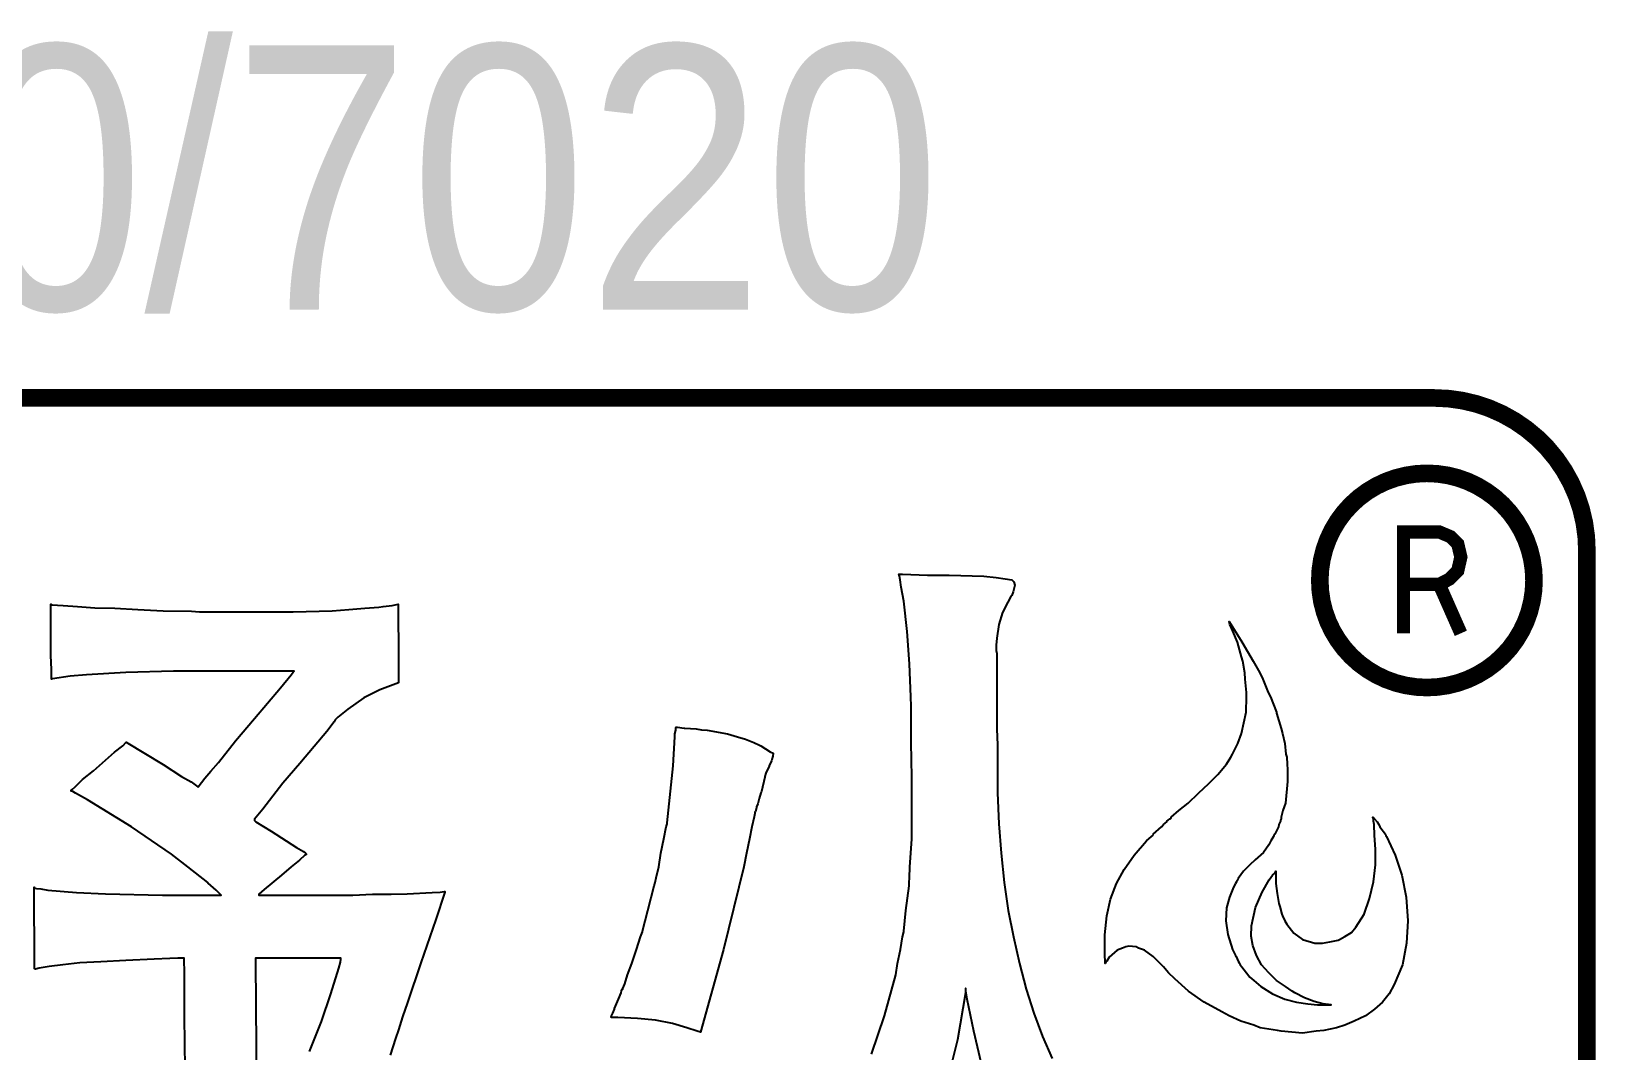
# Model space of a CAD drawing. Extents: x -6 to 181, y -5 to 126.
# Drawn here: x 81.82 to 90.84, y 19.86 to 25.73 of the extents above; entities that cross this region are included whole.
import ezdxf

# ---------------------------------------------------------------- set-up
doc = ezdxf.new("R2010")
doc.units = 0
doc.layers.add('BG_SILKSCREEN_TOP', color=30, linetype='CONTINUOUS')

msp = doc.modelspace()

# ---------------------------------------------------------------- linework, layer by layer
at = {"layer": 'BG_SILKSCREEN_TOP'}
for points, const_width in [([(74.368177, 23.617072), (89.907897, 23.617072)], 0.1016), ([(74.368177, 23.617072), (89.907897, 23.617072)], 0.1016), ([(89.730097, 22.260712), (89.730097, 22.844912), (89.935837, 22.844912), (90.001877, 22.816972), (90.042517, 22.776332), (90.060297, 22.700132), (90.042517, 22.621392), (89.994257, 22.573132), (89.935837, 22.542652), (90.060297, 22.260712)], 0.0762), ([(89.730097, 22.260712), (89.730097, 22.844912), (89.935837, 22.844912), (90.001877, 22.816972), (90.042517, 22.776332), (90.060297, 22.700132), (90.042517, 22.621392), (89.994257, 22.573132), (89.935837, 22.542652), (90.060297, 22.260712)], 0.0762), ([(90.786737, 22.735692), (90.786737, 18.229732)], 0.1016), ([(90.786737, 22.735692), (90.786737, 18.229732)], 0.1016), ([(89.730097, 22.542652), (89.935837, 22.542652)], 0.0762), ([(89.730097, 22.542652), (89.935837, 22.542652)], 0.0762)]:
    msp.add_lwpolyline(points, dxfattribs=dict(at, const_width=const_width))
at = {"layer": 'BG_SILKSCREEN_TOP', "const_width": 0.1016}
for points in [[(89.907897, 23.617072, -0.414214), (90.786737, 22.735692)], [(89.907897, 23.617072, -0.414214), (90.786737, 22.735692)], [(90.481937, 22.565512, 1), (89.247497, 22.565512)], [(90.481937, 22.565512, 1), (89.247497, 22.565512)], [(89.247497, 22.565512, 1), (90.481937, 22.565512)], [(89.247497, 22.565512, 1), (90.481937, 22.565512)]]:
    msp.add_lwpolyline(points, format="xyb", dxfattribs=at)
at = {"layer": 'BG_SILKSCREEN_TOP'}
for points in [[(86.664317, 19.835012), (86.737977, 20.055992), (86.804017, 20.292212), (86.814177, 20.358252), (86.831957, 20.439532), (86.842117, 20.510652), (86.849737, 20.541132), (86.849737, 20.543672), (86.862437, 20.663052), (86.880217, 20.805292), (86.880217, 20.825612), (86.882757, 20.851012), (86.885297, 20.914512), (86.890377, 20.993252), (86.895457, 21.077072), (86.895457, 21.432672), (86.892917, 21.630792), (86.892917, 21.841612), (86.890377, 21.894952), (86.882757, 22.085452), (86.870057, 22.270872), (86.849737, 22.446132), (86.834497, 22.527412), (86.829417, 22.568052), (86.824337, 22.590912), (86.821797, 22.601072), (86.842117, 22.601072), (86.986897, 22.595992), (87.111357, 22.595992), (87.312017, 22.590912), (87.383137, 22.583292), (87.433937, 22.575672), (87.472037, 22.568052), (87.484737, 22.557892), (87.489817, 22.537572), (87.479657, 22.499472), (87.472037, 22.479152), (87.464417, 22.468992), (87.449177, 22.441052), (87.418697, 22.380092), (87.398377, 22.311512), (87.385677, 22.232772), (87.383137, 22.192132), (87.383137, 22.161652), (87.385677, 22.143872), (87.385677, 21.709532), (87.390757, 21.615552), (87.390757, 21.341232), (87.398377, 21.163432), (87.411077, 20.993252), (87.428857, 20.825612), (87.451717, 20.663052), (87.482197, 20.510652), (87.517757, 20.358252), (87.555857, 20.210932), (87.599037, 20.071232), (87.649837, 19.936612), (87.705717, 19.809612)], [(86.664317, 19.835012), (86.737977, 20.055992), (86.804017, 20.292212), (86.814177, 20.358252), (86.831957, 20.439532), (86.842117, 20.510652), (86.849737, 20.541132), (86.849737, 20.543672), (86.862437, 20.663052), (86.880217, 20.805292), (86.880217, 20.825612), (86.882757, 20.851012), (86.885297, 20.914512), (86.890377, 20.993252), (86.895457, 21.077072), (86.895457, 21.432672), (86.892917, 21.630792), (86.892917, 21.841612), (86.890377, 21.894952), (86.882757, 22.085452), (86.870057, 22.270872), (86.849737, 22.446132), (86.834497, 22.527412), (86.829417, 22.568052), (86.824337, 22.590912), (86.821797, 22.601072), (86.842117, 22.601072), (86.986897, 22.595992), (87.111357, 22.595992), (87.312017, 22.590912), (87.383137, 22.583292), (87.433937, 22.575672), (87.472037, 22.568052), (87.484737, 22.557892), (87.489817, 22.537572), (87.479657, 22.499472), (87.472037, 22.479152), (87.464417, 22.468992), (87.449177, 22.441052), (87.418697, 22.380092), (87.398377, 22.311512), (87.385677, 22.232772), (87.383137, 22.192132), (87.383137, 22.161652), (87.385677, 22.143872), (87.385677, 21.709532), (87.390757, 21.615552), (87.390757, 21.341232), (87.398377, 21.163432), (87.411077, 20.993252), (87.428857, 20.825612), (87.451717, 20.663052), (87.482197, 20.510652), (87.517757, 20.358252), (87.555857, 20.210932), (87.599037, 20.071232), (87.649837, 19.936612), (87.705717, 19.809612)], [(82.709537, 19.751192), (82.704457, 20.050912), (82.704457, 20.327772), (82.701917, 20.358252), (82.701917, 20.388732), (82.666357, 20.388732), (82.620637, 20.386192), (82.529197, 20.383652), (82.366637, 20.376032), (82.221857, 20.368412), (82.102477, 20.360792), (82.003417, 20.350632), (81.924677, 20.340472), (81.866257, 20.330312), (81.845937, 20.325232), (81.840857, 20.327772), (81.840857, 20.525892), (81.838317, 20.619872), (81.838317, 20.797672), (81.840857, 20.792592), (81.851017, 20.790052), (81.876417, 20.787512), (81.917057, 20.779892), (82.082157, 20.767192), (82.249797, 20.759572), (82.577457, 20.751952), (82.915277, 20.751952), (82.887337, 20.779892), (82.841617, 20.820532), (82.839077, 20.825612), (82.724777, 20.914512), (82.630797, 20.988172), (82.399657, 21.145652), (82.145657, 21.300592), (82.077077, 21.338692), (82.061837, 21.348852), (82.051677, 21.351392), (82.051677, 21.356472), (82.056757, 21.361552), (82.074537, 21.376792), (82.117717, 21.417432), (82.181217, 21.468232), (82.300597, 21.574912), (82.348857, 21.613012), (82.369177, 21.633332), (82.582537, 21.503792), (82.686677, 21.435212), (82.742557, 21.404732), (82.780657, 21.376792), (82.783197, 21.376792), (82.821297, 21.425052), (82.856857, 21.465692), (82.900037, 21.516492), (82.999097, 21.640952), (83.108317, 21.770492), (83.258177, 21.945752), (83.319137, 22.021952), (83.331837, 22.037192), (83.336917, 22.042272), (82.640957, 22.042272), (82.366637, 22.034652), (82.140577, 22.021952), (82.046597, 22.014332), (81.944997, 21.999092), (81.937377, 21.996552), (81.937377, 22.052432), (81.934837, 22.133712), (81.934837, 22.428352), (81.939917, 22.425812), (82.005957, 22.420732), (82.087237, 22.415652), (82.188837, 22.408032), (82.303137, 22.405492), (82.435217, 22.397872), (82.582537, 22.390252), (82.745097, 22.387712), (82.790817, 22.385172), (83.331837, 22.385172), (83.555357, 22.390252), (83.651877, 22.397872), (83.743317, 22.405492), (83.824597, 22.410572), (83.849997, 22.415652), (83.900797, 22.420732), (83.936357, 22.428352), (83.936357, 22.308972), (83.938897, 22.222612), (83.938897, 21.976232), (83.829677, 21.935592), (83.738237, 21.889872), (83.646797, 21.823832), (83.588377, 21.778112), (83.573137, 21.762872), (83.568057, 21.750172), (83.524877, 21.694292), (83.451217, 21.607932), (83.369937, 21.511412), (83.270877, 21.397112), (83.156577, 21.247252), (83.108317, 21.188832), (83.108317, 21.181212), (83.115937, 21.173592), (83.204837, 21.120252), (83.349617, 21.026272), (83.390257, 21.003412), (83.402957, 20.993252), (83.408037, 20.988172), (83.397877, 20.983092), (83.367397, 20.952612), (83.319137, 20.914512), (83.263257, 20.866252), (83.164197, 20.784972), (83.133717, 20.757032), (83.133717, 20.751952), (83.674737, 20.751952), (83.789037, 20.757032), (83.895717, 20.757032), (83.987157, 20.759572), (84.131937, 20.767192), (84.177657, 20.769732), (84.200517, 20.772272), (84.205597, 20.772272), (84.205597, 20.769732), (84.152257, 20.612252), (84.065897, 20.360792), (83.989697, 20.132192), (83.961757, 20.050912), (83.938897, 19.974712), (83.921117, 19.926452), (83.890637, 19.829932)], [(82.709537, 19.751192), (82.704457, 20.050912), (82.704457, 20.327772), (82.701917, 20.358252), (82.701917, 20.388732), (82.666357, 20.388732), (82.620637, 20.386192), (82.529197, 20.383652), (82.366637, 20.376032), (82.221857, 20.368412), (82.102477, 20.360792), (82.003417, 20.350632), (81.924677, 20.340472), (81.866257, 20.330312), (81.845937, 20.325232), (81.840857, 20.327772), (81.840857, 20.525892), (81.838317, 20.619872), (81.838317, 20.797672), (81.840857, 20.792592), (81.851017, 20.790052), (81.876417, 20.787512), (81.917057, 20.779892), (82.082157, 20.767192), (82.249797, 20.759572), (82.577457, 20.751952), (82.915277, 20.751952), (82.887337, 20.779892), (82.841617, 20.820532), (82.839077, 20.825612), (82.724777, 20.914512), (82.630797, 20.988172), (82.399657, 21.145652), (82.145657, 21.300592), (82.077077, 21.338692), (82.061837, 21.348852), (82.051677, 21.351392), (82.051677, 21.356472), (82.056757, 21.361552), (82.074537, 21.376792), (82.117717, 21.417432), (82.181217, 21.468232), (82.300597, 21.574912), (82.348857, 21.613012), (82.369177, 21.633332), (82.582537, 21.503792), (82.686677, 21.435212), (82.742557, 21.404732), (82.780657, 21.376792), (82.783197, 21.376792), (82.821297, 21.425052), (82.856857, 21.465692), (82.900037, 21.516492), (82.999097, 21.640952), (83.108317, 21.770492), (83.258177, 21.945752), (83.319137, 22.021952), (83.331837, 22.037192), (83.336917, 22.042272), (82.640957, 22.042272), (82.366637, 22.034652), (82.140577, 22.021952), (82.046597, 22.014332), (81.944997, 21.999092), (81.937377, 21.996552), (81.937377, 22.052432), (81.934837, 22.133712), (81.934837, 22.428352), (81.939917, 22.425812), (82.005957, 22.420732), (82.087237, 22.415652), (82.188837, 22.408032), (82.303137, 22.405492), (82.435217, 22.397872), (82.582537, 22.390252), (82.745097, 22.387712), (82.790817, 22.385172), (83.331837, 22.385172), (83.555357, 22.390252), (83.651877, 22.397872), (83.743317, 22.405492), (83.824597, 22.410572), (83.849997, 22.415652), (83.900797, 22.420732), (83.936357, 22.428352), (83.936357, 22.308972), (83.938897, 22.222612), (83.938897, 21.976232), (83.829677, 21.935592), (83.738237, 21.889872), (83.646797, 21.823832), (83.588377, 21.778112), (83.573137, 21.762872), (83.568057, 21.750172), (83.524877, 21.694292), (83.451217, 21.607932), (83.369937, 21.511412), (83.270877, 21.397112), (83.156577, 21.247252), (83.108317, 21.188832), (83.108317, 21.181212), (83.115937, 21.173592), (83.204837, 21.120252), (83.349617, 21.026272), (83.390257, 21.003412), (83.402957, 20.993252), (83.408037, 20.988172), (83.397877, 20.983092), (83.367397, 20.952612), (83.319137, 20.914512), (83.263257, 20.866252), (83.164197, 20.784972), (83.133717, 20.757032), (83.133717, 20.751952), (83.674737, 20.751952), (83.789037, 20.757032), (83.895717, 20.757032), (83.987157, 20.759572), (84.131937, 20.767192), (84.177657, 20.769732), (84.200517, 20.772272), (84.205597, 20.772272), (84.205597, 20.769732), (84.152257, 20.612252), (84.065897, 20.360792), (83.989697, 20.132192), (83.961757, 20.050912), (83.938897, 19.974712), (83.921117, 19.926452), (83.890637, 19.829932)], [(83.425817, 19.850252), (83.494397, 20.022972), (83.547737, 20.182992), (83.593457, 20.330312), (83.603617, 20.365872), (83.606157, 20.383652), (83.606157, 20.388732), (83.113397, 20.388732), (83.113397, 20.368412), (83.121017, 19.387972)], [(83.425817, 19.850252), (83.494397, 20.022972), (83.547737, 20.182992), (83.593457, 20.330312), (83.603617, 20.365872), (83.606157, 20.383652), (83.606157, 20.388732), (83.113397, 20.388732), (83.113397, 20.368412), (83.121017, 19.387972)], [(87.296777, 19.786752), (87.253597, 19.967092), (87.215497, 20.152512), (87.207877, 20.200772), (87.207877, 20.213472), (87.205337, 20.213472), (87.205337, 20.188072), (87.190097, 20.099172), (87.159617, 19.918832), (87.116437, 19.748652)], [(87.296777, 19.786752), (87.253597, 19.967092), (87.215497, 20.152512), (87.207877, 20.200772), (87.207877, 20.213472), (87.205337, 20.213472), (87.205337, 20.188072), (87.190097, 20.099172), (87.159617, 19.918832), (87.116437, 19.748652)]]:
    msp.add_lwpolyline(points, dxfattribs=at)
for points in [[(88.249277, 21.064372), (88.277217, 21.089772), (88.284837, 21.094852), (88.287377, 21.102472), (88.335637, 21.145652), (88.345797, 21.158352), (88.366117, 21.173592), (88.366117, 21.178672), (88.373737, 21.183752), (88.383897, 21.191372), (88.386437, 21.193912), (88.391517, 21.198992), (88.391517, 21.201532), (88.434697, 21.239632), (88.488037, 21.282812), (88.548997, 21.338692), (88.607417, 21.394572), (88.660757, 21.447912), (88.709017, 21.506332), (88.734417, 21.546972), (88.744577, 21.564752), (88.775057, 21.625712), (88.795377, 21.684132), (88.823317, 21.806052), (88.825857, 21.894952), (88.825857, 21.920352), (88.818237, 21.996552), (88.815697, 22.032112), (88.802997, 22.100692), (88.795377, 22.126092), (88.772517, 22.209912), (88.747117, 22.273412), (88.729337, 22.311512), (88.724257, 22.326752), (88.724257, 22.329292), (88.797917, 22.212452), (88.863957, 22.100692), (88.902057, 22.032112), (88.919837, 21.996552), (88.950317, 21.920352), (88.963017, 21.894952), (88.998577, 21.806052), (88.998577, 21.800972), (89.023977, 21.712072), (89.031597, 21.684132), (89.046837, 21.625712), (89.051917, 21.564752), (89.056997, 21.546972), (89.059537, 21.506332), (89.062077, 21.475852), (89.062077, 21.407272), (89.049377, 21.282812), (89.034137, 21.239632), (89.023977, 21.201532), (89.023977, 21.191372), (89.021437, 21.183752), (89.021437, 21.178672), (89.018897, 21.173592), (89.011277, 21.158352), (89.008737, 21.145652), (88.988417, 21.102472), (88.983337, 21.094852), (88.980797, 21.089772), (88.965557, 21.064372), (88.952857, 21.041512), (88.922377, 20.998332), (88.874117, 20.955152), (88.843637, 20.927212), (88.808077, 20.889112), (88.777597, 20.848472), (88.775057, 20.840852), (88.767437, 20.828152), (88.762357, 20.817992), (88.749657, 20.797672), (88.726797, 20.739252), (88.709017, 20.678292), (88.706477, 20.604632), (88.716637, 20.525892), (88.744577, 20.439532), (88.747117, 20.434452), (88.762357, 20.403972), (88.764897, 20.398892), (88.777597, 20.370952), (88.782677, 20.360792), (88.785217, 20.358252), (88.787757, 20.350632), (88.797917, 20.337932), (88.825857, 20.304912), (88.843637, 20.279512), (88.856337, 20.269352), (88.866497, 20.259192), (88.894437, 20.236332), (88.907137, 20.226172), (88.975717, 20.182992), (89.046837, 20.152512), (89.112877, 20.134732), (89.178917, 20.124572), (89.234797, 20.119492), (89.313537, 20.119492), (89.265277, 20.124572), (89.214477, 20.139812), (89.158597, 20.160132), (89.102717, 20.188072), (89.087477, 20.198232), (89.049377, 20.226172), (89.031597, 20.236332), (88.998577, 20.259192), (88.952857, 20.304912), (88.912217, 20.350632), (88.881737, 20.403972), (88.861417, 20.462392), (88.851257, 20.515732), (88.853797, 20.574152), (88.876657, 20.680832), (88.914757, 20.769732), (88.955397, 20.840852), (88.975717, 20.866252), (88.988417, 20.878952), (88.993497, 20.889112), (88.993497, 20.817992), (89.001117, 20.762112), (89.011277, 20.703692), (89.018897, 20.680832), (89.018897, 20.678292), (89.029057, 20.642732), (89.031597, 20.632572), (89.046837, 20.604632), (89.056997, 20.584312), (89.097637, 20.533512), (89.148437, 20.495412), (89.219557, 20.475092), (89.262737, 20.475092), (89.305917, 20.482712), (89.354177, 20.492872), (89.361797, 20.495412), (89.392277, 20.513192), (89.430377, 20.536052), (89.455777, 20.566532), (89.504037, 20.642732), (89.534517, 20.731632), (89.557377, 20.828152), (89.567537, 20.927212), (89.567537, 21.016112), (89.562457, 21.094852), (89.559917, 21.158352), (89.557377, 21.178672), (89.557377, 21.191372), (89.552297, 21.198992), (89.552297, 21.201532), (89.557377, 21.198992), (89.559917, 21.193912), (89.577697, 21.173592), (89.587857, 21.158352), (89.592937, 21.145652), (89.625957, 21.102472), (89.628497, 21.094852), (89.631037, 21.089772), (89.681837, 20.983092), (89.719937, 20.866252), (89.745337, 20.739252), (89.755497, 20.604632), (89.747877, 20.475092), (89.725017, 20.350632), (89.676757, 20.236332), (89.646277, 20.182992), (89.608177, 20.134732), (89.562457, 20.094092), (89.511657, 20.055992), (89.445617, 20.025512), (89.392277, 20.002652), (89.344017, 19.987412), (89.270357, 19.972172), (89.227177, 19.967092), (89.148437, 19.956932), (89.023977, 19.967092), (89.003657, 19.972172), (88.904597, 19.987412), (88.866497, 20.002652), (88.792837, 20.025512), (88.724257, 20.055992), (88.683617, 20.078852), (88.582017, 20.134732), (88.490577, 20.198232), (88.411837, 20.269352), (88.376277, 20.304912), (88.345797, 20.337932), (88.287377, 20.398892), (88.236577, 20.434452), (88.226417, 20.439532), (88.203557, 20.447152), (88.188317, 20.454772), (88.147677, 20.457312), (88.129897, 20.454772), (88.109577, 20.447152), (88.079097, 20.434452), (88.033377, 20.393812), (88.020677, 20.370952), (88.013057, 20.360792), (88.010517, 20.358252), (88.010517, 20.370952), (88.007977, 20.403972), (88.007977, 20.523352), (88.020677, 20.632572), (88.040997, 20.729092), (88.076557, 20.817992), (88.119737, 20.899272), (88.178157, 20.983092)], [(88.119737, 20.899272), (88.178157, 20.983092), (88.249277, 21.064372), (88.277217, 21.089772), (88.284837, 21.094852), (88.287377, 21.102472), (88.335637, 21.145652), (88.345797, 21.158352), (88.366117, 21.173592), (88.366117, 21.178672), (88.373737, 21.183752), (88.383897, 21.191372), (88.386437, 21.193912), (88.391517, 21.198992), (88.391517, 21.201532), (88.434697, 21.239632), (88.488037, 21.282812), (88.548997, 21.338692), (88.607417, 21.394572), (88.660757, 21.447912), (88.709017, 21.506332), (88.734417, 21.546972), (88.744577, 21.564752), (88.775057, 21.625712), (88.795377, 21.684132), (88.823317, 21.806052), (88.825857, 21.894952), (88.825857, 21.920352), (88.818237, 21.996552), (88.815697, 22.032112), (88.802997, 22.100692), (88.795377, 22.126092), (88.772517, 22.209912), (88.747117, 22.273412), (88.729337, 22.311512), (88.724257, 22.326752), (88.724257, 22.329292), (88.797917, 22.212452), (88.863957, 22.100692), (88.902057, 22.032112), (88.919837, 21.996552), (88.950317, 21.920352), (88.963017, 21.894952), (88.998577, 21.806052), (88.998577, 21.800972), (89.023977, 21.712072), (89.031597, 21.684132), (89.046837, 21.625712), (89.051917, 21.564752), (89.056997, 21.546972), (89.059537, 21.506332), (89.062077, 21.475852), (89.062077, 21.407272), (89.049377, 21.282812), (89.034137, 21.239632), (89.023977, 21.201532), (89.023977, 21.191372), (89.021437, 21.183752), (89.021437, 21.178672), (89.018897, 21.173592), (89.011277, 21.158352), (89.008737, 21.145652), (88.988417, 21.102472), (88.983337, 21.094852), (88.980797, 21.089772), (88.965557, 21.064372), (88.952857, 21.041512), (88.922377, 20.998332), (88.874117, 20.955152), (88.843637, 20.927212), (88.808077, 20.889112), (88.777597, 20.848472), (88.775057, 20.840852), (88.767437, 20.828152), (88.762357, 20.817992), (88.749657, 20.797672), (88.726797, 20.739252), (88.709017, 20.678292), (88.706477, 20.604632), (88.716637, 20.525892), (88.744577, 20.439532), (88.747117, 20.434452), (88.762357, 20.403972), (88.764897, 20.398892), (88.777597, 20.370952), (88.782677, 20.360792), (88.785217, 20.358252), (88.787757, 20.350632), (88.797917, 20.337932), (88.825857, 20.304912), (88.843637, 20.279512), (88.856337, 20.269352), (88.866497, 20.259192), (88.894437, 20.236332), (88.907137, 20.226172), (88.975717, 20.182992), (89.046837, 20.152512), (89.112877, 20.134732), (89.178917, 20.124572), (89.234797, 20.119492), (89.313537, 20.119492), (89.265277, 20.124572), (89.214477, 20.139812), (89.158597, 20.160132), (89.102717, 20.188072), (89.087477, 20.198232), (89.049377, 20.226172), (89.031597, 20.236332), (88.998577, 20.259192), (88.952857, 20.304912), (88.912217, 20.350632), (88.881737, 20.403972), (88.861417, 20.462392), (88.851257, 20.515732), (88.853797, 20.574152), (88.876657, 20.680832), (88.914757, 20.769732), (88.955397, 20.840852), (88.975717, 20.866252), (88.988417, 20.878952), (88.993497, 20.889112), (88.993497, 20.817992), (89.001117, 20.762112), (89.011277, 20.703692), (89.018897, 20.680832), (89.018897, 20.678292), (89.029057, 20.642732), (89.031597, 20.632572), (89.046837, 20.604632), (89.056997, 20.584312), (89.097637, 20.533512), (89.148437, 20.495412), (89.219557, 20.475092), (89.262737, 20.475092), (89.305917, 20.482712), (89.354177, 20.492872), (89.361797, 20.495412), (89.392277, 20.513192), (89.430377, 20.536052), (89.455777, 20.566532), (89.504037, 20.642732), (89.534517, 20.731632), (89.557377, 20.828152), (89.567537, 20.927212), (89.567537, 21.016112), (89.562457, 21.094852), (89.559917, 21.158352), (89.557377, 21.178672), (89.557377, 21.191372), (89.552297, 21.198992), (89.552297, 21.201532), (89.557377, 21.198992), (89.559917, 21.193912), (89.577697, 21.173592), (89.587857, 21.158352), (89.592937, 21.145652), (89.625957, 21.102472), (89.628497, 21.094852), (89.631037, 21.089772), (89.681837, 20.983092), (89.719937, 20.866252), (89.745337, 20.739252), (89.755497, 20.604632), (89.747877, 20.475092), (89.725017, 20.350632), (89.676757, 20.236332), (89.646277, 20.182992), (89.608177, 20.134732), (89.562457, 20.094092), (89.511657, 20.055992), (89.445617, 20.025512), (89.392277, 20.002652), (89.344017, 19.987412), (89.270357, 19.972172), (89.227177, 19.967092), (89.148437, 19.956932), (89.023977, 19.967092), (89.003657, 19.972172), (88.904597, 19.987412), (88.866497, 20.002652), (88.792837, 20.025512), (88.724257, 20.055992), (88.683617, 20.078852), (88.582017, 20.134732), (88.490577, 20.198232), (88.411837, 20.269352), (88.376277, 20.304912), (88.345797, 20.337932), (88.287377, 20.398892), (88.236577, 20.434452), (88.226417, 20.439532), (88.203557, 20.447152), (88.188317, 20.454772), (88.147677, 20.457312), (88.129897, 20.454772), (88.109577, 20.447152), (88.079097, 20.434452), (88.033377, 20.393812), (88.020677, 20.370952), (88.013057, 20.360792), (88.010517, 20.358252), (88.010517, 20.370952), (88.007977, 20.403972), (88.007977, 20.523352), (88.020677, 20.632572), (88.040997, 20.729092), (88.076557, 20.817992)], [(85.183497, 20.094092), (85.183497, 20.099172), (85.206357, 20.152512), (85.221597, 20.188072), (85.224137, 20.200772), (85.226677, 20.210932), (85.231757, 20.210932), (85.231757, 20.213472), (85.241917, 20.241412), (85.257157, 20.292212), (85.282557, 20.358252), (85.310497, 20.439532), (85.333357, 20.510652), (85.343517, 20.541132), (85.343517, 20.543672), (85.373997, 20.663052), (85.412097, 20.805292), (85.417177, 20.825612), (85.422257, 20.851012), (85.437497, 20.914512), (85.450197, 20.993252), (85.467977, 21.077072), (85.480677, 21.145652), (85.485757, 21.163432), (85.485757, 21.168512), (85.521317, 21.496172), (85.531477, 21.663812), (85.531477, 21.681592), (85.536557, 21.701912), (85.536557, 21.714612), (85.539097, 21.719692), (85.546717, 21.719692), (85.584817, 21.714612), (85.587357, 21.714612), (85.653397, 21.709532), (85.683877, 21.704452), (85.716897, 21.701912), (85.833737, 21.681592), (85.892157, 21.663812), (85.937877, 21.651112), (85.986137, 21.630792), (86.019157, 21.615552), (86.026777, 21.613012), (86.080117, 21.577452), (86.097897, 21.569832), (86.095357, 21.552052), (86.090277, 21.534272), (86.087737, 21.526652), (86.075037, 21.496172), (86.075037, 21.493632), (86.059797, 21.468232), (86.054717, 21.455532), (86.049637, 21.435212), (86.049637, 21.432672), (86.029317, 21.348852), (86.026777, 21.341232), (86.016617, 21.308212), (86.008997, 21.277732), (86.001377, 21.259952), (86.001377, 21.257412), (85.996297, 21.232012), (85.991217, 21.229472), (85.991217, 21.221852), (85.988677, 21.204072), (85.973437, 21.145652), (85.960737, 21.077072), (85.942957, 20.993252), (85.927717, 20.914512), (85.810877, 20.439532), (85.678797, 19.962012), (85.658477, 19.967092), (85.600057, 19.987412), (85.516237, 20.012812), (85.419717, 20.030592), (85.315577, 20.040752), (85.201277, 20.045832), (85.165717, 20.045832), (85.163177, 20.050912), (85.165717, 20.055992), (85.173337, 20.071232)], [(85.165717, 20.055992), (85.173337, 20.071232), (85.183497, 20.094092), (85.183497, 20.099172), (85.206357, 20.152512), (85.221597, 20.188072), (85.224137, 20.200772), (85.226677, 20.210932), (85.231757, 20.210932), (85.231757, 20.213472), (85.241917, 20.241412), (85.257157, 20.292212), (85.282557, 20.358252), (85.310497, 20.439532), (85.333357, 20.510652), (85.343517, 20.541132), (85.343517, 20.543672), (85.373997, 20.663052), (85.412097, 20.805292), (85.417177, 20.825612), (85.422257, 20.851012), (85.437497, 20.914512), (85.450197, 20.993252), (85.467977, 21.077072), (85.480677, 21.145652), (85.485757, 21.163432), (85.485757, 21.168512), (85.521317, 21.496172), (85.531477, 21.663812), (85.531477, 21.681592), (85.536557, 21.701912), (85.536557, 21.714612), (85.539097, 21.719692), (85.546717, 21.719692), (85.584817, 21.714612), (85.587357, 21.714612), (85.653397, 21.709532), (85.683877, 21.704452), (85.716897, 21.701912), (85.833737, 21.681592), (85.892157, 21.663812), (85.937877, 21.651112), (85.986137, 21.630792), (86.019157, 21.615552), (86.026777, 21.613012), (86.080117, 21.577452), (86.097897, 21.569832), (86.095357, 21.552052), (86.090277, 21.534272), (86.087737, 21.526652), (86.075037, 21.496172), (86.075037, 21.493632), (86.059797, 21.468232), (86.054717, 21.455532), (86.049637, 21.435212), (86.049637, 21.432672), (86.029317, 21.348852), (86.026777, 21.341232), (86.016617, 21.308212), (86.008997, 21.277732), (86.001377, 21.259952), (86.001377, 21.257412), (85.996297, 21.232012), (85.991217, 21.229472), (85.991217, 21.221852), (85.988677, 21.204072), (85.973437, 21.145652), (85.960737, 21.077072), (85.942957, 20.993252), (85.927717, 20.914512), (85.810877, 20.439532), (85.678797, 19.962012), (85.658477, 19.967092), (85.600057, 19.987412), (85.516237, 20.012812), (85.419717, 20.030592), (85.315577, 20.040752), (85.201277, 20.045832), (85.165717, 20.045832), (85.163177, 20.050912)]]:
    msp.add_lwpolyline(points, close=True, dxfattribs=at)

# ---------------------------------------------------------------- texts
at = {"layer": 'BG_SILKSCREEN_TOP', "width": 0.9}
msp.add_text('ZYNQ7010/7020', height=1.524, dxfattribs=at).set_placement((73.298837, 24.125072))

doc.saveas('drawing.dxf')
